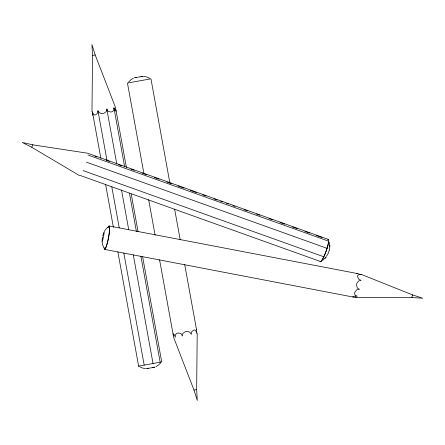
<?xml version="1.0" encoding="UTF-8"?>
<svg xmlns="http://www.w3.org/2000/svg" width="445" height="445" viewBox="0 0 445 445"><rect width="100%" height="100%" fill="white"/><g stroke="black" fill="none" stroke-linecap="round" stroke-linejoin="round"><path stroke-width="0.67" d="M91.987 111.662L92.521 55.458L91.926 44.561L95.197 54.974L115.472 107.395L126.391 167.476M159.571 259.785L173.711 337.605L193.992 390.026L197.263 400.439L196.662 389.542L197.202 333.338M329.267 242.225L329.773 245.189L329.606 248.594M329.511 248.944L329.222 250.396M102.534 236.823C100.57 251.842 106.789 222.65 102.778 235.711M329.172 250.58L328.043 253.728M412.27 295.241L412.476 294.879L422.75 298.233L411.964 297.549L356.267 297.644L104.614 249.406M327.915 254.023L326.469 256.242M104.175 231.667L105.621 229.425L107.757 227.284M325.089 258.284L326.163 257.004L322.809 260.253M128.51 82.141L130.735 79.905L133.4 78.22M160.673 362.859L158.448 365.095L155.783 366.78M184.669 264.386L196.573 329.884L196.801 333.411L195.989 331.23L194.999 330.173A4.144 2.525 79.7 0 0 193.13 330.507L191.6 331.864L191.328 334.406L189.954 332.332L187.868 331.469A4.144 4.111 79.7 0 0 184.825 332.02L182.862 333.45L182.417 336.025L181.154 333.761L178.957 333.088A5.429 4.305 79.7 0 0 176.526 333.528L175.391 334.807L175.286 337.321L174.507 334.968L173.483 334.084A4.144 0.54 79.7 0 0 173.083 334.151L173.289 334.412M134.913 77.758L134.507 77.769L143.084 76.345L142.383 76.523M146.183 368.677L154.727 367.231L154.27 367.242M32.713 144.82L87.704 153.225L328.404 239.404M92.521 55.458L95.197 54.974M138.245 366.196L161.73 361.93L142.639 256.854M193.992 390.026L196.662 389.542M140.97 76.785L141.649 76.674M147.54 368.327L148.218 368.215M135.547 77.68L136.404 77.558M153.636 367.32L152.785 367.442M353.169 296.832L352.852 296.987A4.144 0.512 9.9 0 1 353.347 296.687L354.804 296.12L357.368 296.259L355.188 295.285L354.648 293.822A5.429 4.244 0.8 0 1 355.371 291.453L356.896 289.673L359.488 289.317L357.291 287.982L356.712 285.646A4.144 4.072 58.5 0 1 357.24 282.597L358.687 280.934L361.04 280.389L358.714 279.204L357.841 277.246A4.144 2.52 17 0 1 357.863 275.305L358.948 274.699L361.118 274.699L357.368 273.547L109.131 225.965M143.668 76.351L146.761 76.996L149.626 78.303M145.515 368.649L142.428 368.004L139.558 366.697M94.974 156.256L96.938 156.963M106.094 160.239L109.364 161.407M118.52 164.689L121.791 165.857M130.947 169.139L134.218 170.307M142.066 173.122L146.644 174.757M154.493 177.566L159.071 179.207M166.919 182.016L171.497 183.657M178.039 185.999L183.924 188.107M190.466 190.449L196.351 192.557M202.892 194.899L206.163 196.067M214.012 198.882L217.282 200.05M220.553 201.223L222.517 201.924M226.438 203.332L228.402 204.033M232.98 205.673L234.943 206.374M244.099 209.651L247.37 210.824M256.526 214.101L259.797 215.274M268.952 218.551L272.223 219.724M280.072 222.533L284.65 224.174M292.499 226.983L297.082 228.624M304.931 231.433L309.509 233.074M316.05 235.416L321.935 237.519M88.027 155.038L328.722 241.218M86.386 162.147L327.081 248.332M83.159 170.613L323.854 256.798M80.239 175.475L320.94 261.66M360.778 274.198L412.476 294.879L411.925 297.494M79.661 175.703L31.868 147.351L22.25 142.467L32.78 144.792L31.829 147.145M115.895 110.588L116.101 110.844A4.144 0.54 79.7 0 1 115.7 110.922L114.682 110.032L113.903 107.679L124.667 166.864M103.835 247.643L102.645 244.872L102.061 241.351M92.794 115.355A4.144 0.54 79.7 0 1 92.61 115.116L92.388 111.589L93.194 113.77L94.184 114.827A4.144 2.525 79.7 0 0 96.053 114.493L97.588 113.136L97.855 110.594L99.229 112.668L101.315 113.531A4.144 4.111 79.7 0 0 104.358 112.98L106.322 111.55L106.822 109.425M106.772 108.975L108.035 111.239L110.232 111.912A5.429 4.305 79.7 0 0 112.663 111.473L113.798 110.193L113.965 108.124M115.722 110.149L115.439 109.159M173.556 335.141L173.75 335.841M169.912 183.19L150.944 78.804L127.454 83.07L143.946 173.817M174.629 209.122L180.208 239.822M148.658 199.744L155.105 235.221M131.231 194.087L138.05 231.611M129.506 193.503L136.454 231.756M140.92 256.342L160.156 362.213M106.872 109.414L116.801 164.06M121.513 190.015L128.711 229.631M133.3 254.907L153.024 363.509M98.011 111L106.95 160.183M111.79 186.822L119.238 227.812M123.832 253.088L144.191 365.117M92.532 112.474L100.859 158.281M105.576 184.263L113.408 227.334M117.88 251.948L138.629 366.129M329.795 246.858L329.773 245.189M196.479 329.728A4.144 0.54 79.7 0 1 196.573 329.884M356.873 273.847A4.144 0.512 9.9 0 1 357.363 273.547M108.024 227.345A11.937 1.647 -79.1 0 1 108.474 238.064A11.937 1.647 -79.1 0 1 104.113 247.648M107.979 227.729A11.498 1.585 -79.1 0 1 108.686 236.573A11.498 1.585 -79.1 0 1 104.375 248.499M327.82 239.627A11.937 1.825 -70.3 0 1 326.096 251.258A11.937 1.825 -70.3 0 1 320.05 261.337M328.566 241.568A11.498 1.758 -70.3 0 1 325.512 252.643A11.498 1.758 -70.3 0 1 321.062 261.254M355.928 297.149L355.494 297.065L355.928 297.149"/></g></svg>
